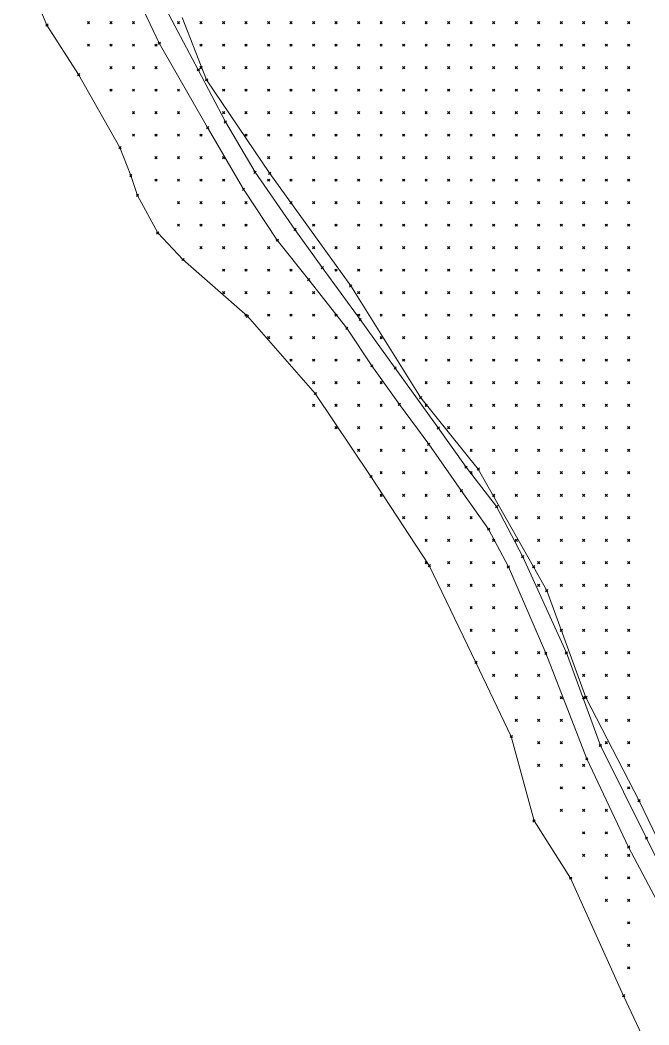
# Model space of a CAD drawing. Header units: metres. Extents: x 441556 to 446409, y 432338 to 461058.
# Drawn here: x 443210.6 to 443294.4, y 448940.2 to 449074.1 of the extents above; entities that cross this region are included whole.
import ezdxf

# ---------------------------------------------------------------- set-up
doc = ezdxf.new("R2010")
doc.units = ezdxf.units.M
doc.header["$MEASUREMENT"] = 0
doc.header["$PDMODE"] = 35
doc.header["$PDSIZE"] = 0.15
for name, color, linetype, lineweight in [('DTM-BRE-RevN_GRP_CURS APA', 2, 'Continuous', 0), ('DTM-BRE-RevN_GRP_DRUM PAMANT', 2, 'Continuous', 0), ('DTM-BRE-RevN_GRP_TALUZ SUS', 2, 'Continuous', 0), ('DTM-NOK-RevN_LIDAR_co_lidar', 91, 'Continuous', 0), ('DTM-NOK-RevN_RTK', 32, 'Continuous', 0)]:
    doc.layers.add(name, color=color, linetype=linetype, lineweight=lineweight)

msp = doc.modelspace()

# ---------------------------------------------------------------- linework, layer by layer
at = {"layer": 'DTM-BRE-RevN_GRP_CURS APA'}
for p, q in [((443214.193, 449073.457, 343.096), (443210.623, 449081.96, 343.03)), ((443218.41, 449066.853, 343.096), (443214.193, 449073.457, 343.096)), ((443223.927, 449057.131, 343.03), (443218.41, 449066.853, 343.096)), ((443225.371, 449053.407, 343.085), (443223.927, 449057.131, 343.03)), ((443226.262, 449050.76, 343.03), (443225.371, 449053.407, 343.085)), ((443228.965, 449045.761, 342.986), (443226.262, 449050.76, 343.03)), ((443232.314, 449042.223, 343.096), (443228.965, 449045.761, 342.986)), ((443240.902, 449034.656, 343.162), (443232.314, 449042.223, 343.096)), ((443249.951, 449024.355, 343.162), (443240.902, 449034.656, 343.162)), ((443257.359, 449013.299, 343.151), (443249.951, 449024.355, 343.162)), ((443265.137, 449001.424, 343.03), (443257.359, 449013.299, 343.151)), ((443271.359, 448988.517, 343.063), (443265.137, 449001.424, 343.03)), ((443276.069, 448978.643, 343.052), (443271.359, 448988.517, 343.063)), ((443279.104, 448967.396, 343.162), (443276.069, 448978.643, 343.052)), ((443283.96, 448959.768, 343.03), (443279.104, 448967.396, 343.162)), ((443291.026, 448944.098, 342.898), (443283.96, 448959.768, 343.03)), ((443294.115, 448937.478, 342.997), (443291.026, 448944.098, 342.898))]:
    msp.add_line(p, q, dxfattribs=at)
at = {"layer": 'DTM-BRE-RevN_GRP_DRUM PAMANT'}
for p, q in [((443228.606, 449078.359, 350.732), (443234.359, 449067.501, 350.268)), ((443229.171, 449071.047, 350.255), (443226.283, 449077.087, 350.627)), ((443235.602, 449059.795, 349.671), (443229.171, 449071.047, 350.255)), ((443234.359, 449067.501, 350.268), (443237.966, 449060.556, 349.671)), ((443237.966, 449060.556, 349.671), (443241.921, 449053.846, 349.306)), ((443240.381, 449051.587, 349.179), (443235.602, 449059.795, 349.671)), ((443241.921, 449053.846, 349.306), (443247.245, 449046.227, 349.08)), ((443244.889, 449044.795, 349.041), (443240.381, 449051.587, 349.179)), ((443247.245, 449046.227, 349.08), (443250.882, 449041.146, 348.782)), ((443249.074, 449039.518, 348.782), (443244.889, 449044.795, 349.041)), ((443250.882, 449041.146, 348.782), (443255.927, 449034.223, 348.716)), ((443254.148, 449033.052, 348.687), (443249.074, 449039.518, 348.782)), ((443255.927, 449034.223, 348.716), (443260.598, 449027.752, 348.544)), ((443257.484, 449028.042, 348.516), (443254.148, 449033.052, 348.687)), ((443261.161, 449022.905, 348.432), (443257.484, 449028.042, 348.516)), ((443260.598, 449027.752, 348.544), (443266.343, 449019.775, 348.505)), ((443265.066, 449017.602, 348.657), (443261.161, 449022.905, 348.432)), ((443266.343, 449019.775, 348.505), (443270.043, 449014.541, 348.48)), ((443269.392, 449011.414, 348.745), (443265.066, 449017.602, 348.657)), ((443270.043, 449014.541, 348.48), (443274.112, 449009.288, 348.483)), ((443273.049, 449006.281, 348.448), (443269.392, 449011.414, 348.745)), ((443274.112, 449009.288, 348.483), (443277.593, 449002.61, 348.374)), ((443275.672, 449001.249, 348.493), (443273.049, 449006.281, 348.448)), ((443277.593, 449002.61, 348.374), (443283.401, 448989.779, 348.147)), ((443280.668, 448989.732, 348.379), (443275.672, 449001.249, 348.493)), ((443286.126, 448975.675, 348.081), (443280.668, 448989.732, 348.379)), ((443283.401, 448989.779, 348.147), (443287.941, 448977.45, 347.913)), ((443287.941, 448977.45, 347.913), (443294.078, 448965.096, 347.951)), ((443291.698, 448963.915, 348.106), (443286.126, 448975.675, 348.081)), ((443300.695, 448946.836, 347.873), (443291.698, 448963.915, 348.106)), ((443294.078, 448965.096, 347.951), (443302.067, 448948.756, 347.869))]:
    msp.add_line(p, q, dxfattribs=at)
at = {"layer": 'DTM-BRE-RevN_GRP_TALUZ SUS'}
for p, q in [((443235.466, 449066.164, 352.14), (443232.209, 449074.463, 352.848)), ((443243.887, 449053.69, 351.845), (443235.466, 449066.164, 352.14)), ((443254.666, 449038.689, 351.175), (443243.887, 449053.69, 351.845)), ((443264.004, 449023.795, 350.453), (443254.666, 449038.689, 351.175)), ((443271.668, 449014.282, 351.686), (443264.004, 449023.795, 350.453)), ((443279.045, 449001.267, 350.66), (443271.668, 449014.282, 351.686)), ((443280.782, 448998.096, 351.281), (443279.045, 449001.267, 350.66)), ((443286.016, 448983.866, 351), (443280.782, 448998.096, 351.281)), ((443293.094, 448970.094, 349.927), (443286.016, 448983.866, 351)), ((443301.819, 448951.87, 350.402), (443293.094, 448970.094, 349.927))]:
    msp.add_line(p, q, dxfattribs=at)
at = {"layer": 'DTM-NOK-RevN_LIDAR_co_lidar'}
for p in [(443219.733, 449073.788, 346.315), (443222.733, 449073.788, 347.765), (443225.732, 449073.788, 349.189), (443231.731, 449073.788, 351.509), (443234.73, 449073.788, 353.89), (443237.729, 449073.788, 355.805), (443240.729, 449073.788, 357.653), (443243.728, 449073.788, 359.356), (443246.727, 449073.788, 361.177), (443249.727, 449073.788, 362.957), (443252.726, 449073.788, 365.016), (443255.725, 449073.788, 366.976), (443258.725, 449073.788, 368.892), (443261.724, 449073.788, 370.891), (443264.723, 449073.788, 372.901), (443267.723, 449073.788, 374.867), (443270.722, 449073.788, 377.345), (443273.721, 449073.788, 379.415), (443276.721, 449073.788, 381.377), (443279.72, 449073.788, 383.549), (443282.72, 449073.788, 385.54), (443285.719, 449073.788, 387.833), (443288.718, 449073.788, 390.233), (443291.718, 449073.788, 392.412), (443219.733, 449070.789, 345.464), (443222.733, 449070.789, 346.984), (443225.732, 449070.789, 348.452), (443228.731, 449070.789, 349.697), (443234.73, 449070.789, 352.521), (443237.729, 449070.789, 354.591), (443240.729, 449070.789, 356.461), (443243.728, 449070.789, 358.304), (443246.727, 449070.789, 360.24), (443249.727, 449070.789, 362.088), (443252.726, 449070.789, 363.957), (443255.725, 449070.789, 365.791), (443258.725, 449070.789, 367.688), (443261.724, 449070.789, 369.639), (443264.723, 449070.789, 371.692), (443267.723, 449070.789, 373.698), (443270.722, 449070.789, 376.174), (443273.721, 449070.789, 378.513), (443276.721, 449070.789, 380.417), (443279.72, 449070.789, 382.382), (443282.72, 449070.789, 384.254), (443285.719, 449070.789, 386.594), (443288.718, 449070.789, 389.083), (443291.718, 449070.789, 391.242), (443222.733, 449067.789, 345.904), (443225.732, 449067.789, 347.503), (443228.731, 449067.789, 349.055), (443234.73, 449067.789, 351.2), (443237.729, 449067.789, 353.266), (443240.729, 449067.789, 355.334), (443243.728, 449067.789, 357.275), (443246.727, 449067.789, 359.155), (443249.727, 449067.789, 361.103), (443252.726, 449067.789, 363.053), (443255.725, 449067.789, 364.72), (443258.725, 449067.789, 366.488), (443261.724, 449067.789, 368.531), (443264.723, 449067.789, 370.507), (443267.723, 449067.789, 372.546), (443270.722, 449067.789, 374.853), (443273.721, 449067.789, 377.218), (443276.721, 449067.789, 379.258), (443279.72, 449067.789, 381.32), (443282.72, 449067.789, 383.293), (443285.719, 449067.789, 385.416), (443288.718, 449067.789, 387.828), (443291.718, 449067.789, 390.034), (443222.733, 449064.79, 344.679), (443225.732, 449064.79, 346.358), (443228.731, 449064.79, 348.182), (443231.731, 449064.79, 349.441), (443237.729, 449064.79, 351.743), (443240.729, 449064.79, 354.396), (443243.728, 449064.79, 356.306), (443246.727, 449064.79, 357.944), (443249.727, 449064.79, 359.789), (443252.726, 449064.79, 361.827), (443255.725, 449064.79, 363.531), (443258.725, 449064.79, 365.185), (443261.724, 449064.79, 367.191), (443264.723, 449064.79, 369.138), (443267.723, 449064.79, 371.315), (443270.722, 449064.79, 373.484), (443273.721, 449064.79, 375.595), (443276.721, 449064.79, 377.743), (443279.72, 449064.79, 379.971), (443282.72, 449064.79, 382.127), (443285.719, 449064.79, 384.139), (443288.718, 449064.79, 386.385), (443291.718, 449064.79, 388.848), (443225.732, 449061.791, 345.383), (443228.731, 449061.791, 347.306), (443231.731, 449061.791, 348.797), (443237.729, 449061.791, 350.484), (443240.729, 449061.791, 353.149), (443243.728, 449061.791, 355.42), (443246.727, 449061.791, 357.068), (443249.727, 449061.791, 358.63), (443252.726, 449061.791, 360.42), (443255.725, 449061.791, 362.316), (443258.725, 449061.791, 363.939), (443261.724, 449061.791, 365.753), (443264.723, 449061.791, 367.715), (443267.723, 449061.791, 369.939), (443270.722, 449061.791, 372.242), (443273.721, 449061.791, 374.226), (443276.721, 449061.791, 376.366), (443279.72, 449061.791, 378.492), (443282.72, 449061.791, 380.774), (443285.719, 449061.791, 383.004), (443288.718, 449061.791, 385.094), (443291.718, 449061.791, 387.542), (443225.732, 449058.791, 344.543), (443228.731, 449058.791, 346.337), (443231.731, 449058.791, 347.871), (443234.73, 449058.791, 348.974), (443240.729, 449058.791, 351.458), (443243.728, 449058.791, 354.154), (443246.727, 449058.791, 356.02), (443249.727, 449058.791, 357.454), (443252.726, 449058.791, 359.044), (443255.725, 449058.791, 361.089), (443258.725, 449058.791, 362.783), (443261.724, 449058.791, 364.362), (443264.723, 449058.791, 366.423), (443267.723, 449058.791, 368.501), (443270.722, 449058.791, 370.844), (443273.721, 449058.791, 373.057), (443276.721, 449058.791, 375.172), (443279.72, 449058.791, 377.282), (443282.72, 449058.791, 379.611), (443285.719, 449058.791, 381.897), (443288.718, 449058.791, 384.217), (443291.718, 449058.791, 386.733), (443228.731, 449055.792, 345.376), (443231.731, 449055.792, 346.842), (443234.73, 449055.792, 348.235), (443237.729, 449055.792, 349.035), (443243.728, 449055.792, 352.355), (443246.727, 449055.792, 354.572), (443249.727, 449055.792, 356.133), (443252.726, 449055.792, 357.952), (443255.725, 449055.792, 359.873), (443258.725, 449055.792, 361.462), (443261.724, 449055.792, 363.343), (443264.723, 449055.792, 365.3), (443267.723, 449055.792, 367.391), (443270.722, 449055.792, 369.41), (443273.721, 449055.792, 371.892), (443276.721, 449055.792, 373.977), (443279.72, 449055.792, 376.137), (443282.72, 449055.792, 378.474), (443285.719, 449055.792, 380.805), (443288.718, 449055.792, 383.252), (443291.718, 449055.792, 385.796), (443228.731, 449052.793, 344.478), (443231.731, 449052.793, 345.835), (443234.73, 449052.793, 347.278), (443237.729, 449052.793, 348.377), (443243.728, 449052.793, 350.285), (443246.727, 449052.793, 353.202), (443249.727, 449052.793, 354.85), (443252.726, 449052.793, 356.861), (443255.725, 449052.793, 358.544), (443258.725, 449052.793, 360.364), (443261.724, 449052.793, 362.004), (443264.723, 449052.793, 363.992), (443267.723, 449052.793, 366.148), (443270.722, 449052.793, 368.415), (443273.721, 449052.793, 370.694), (443276.721, 449052.793, 372.969), (443279.72, 449052.793, 375.455), (443282.72, 449052.793, 377.759), (443285.719, 449052.793, 380.046), (443288.718, 449052.793, 382.562), (443291.718, 449052.793, 385.12), (443231.731, 449049.793, 344.896), (443234.73, 449049.793, 346.358), (443237.729, 449049.793, 347.784), (443240.729, 449049.793, 348.657), (443246.727, 449049.793, 351.396), (443249.727, 449049.793, 353.172), (443252.726, 449049.793, 355.123), (443255.725, 449049.793, 357.048), (443258.725, 449049.793, 358.93), (443261.724, 449049.793, 360.868), (443264.723, 449049.793, 362.981), (443267.723, 449049.793, 365.133), (443270.722, 449049.793, 367.519), (443273.721, 449049.793, 370.155), (443276.721, 449049.793, 372.537), (443279.72, 449049.793, 374.996), (443282.72, 449049.793, 377.243), (443285.719, 449049.793, 379.432), (443288.718, 449049.793, 381.727), (443291.718, 449049.793, 384.222), (443231.731, 449046.794, 344.192), (443234.73, 449046.794, 345.34), (443237.729, 449046.794, 346.703), (443240.729, 449046.794, 347.885), (443249.727, 449046.794, 351.417), (443252.726, 449046.794, 353.992), (443255.725, 449046.794, 355.732), (443258.725, 449046.794, 357.668), (443261.724, 449046.794, 359.629), (443264.723, 449046.794, 361.95), (443267.723, 449046.794, 364.261), (443270.722, 449046.794, 366.97), (443273.721, 449046.794, 369.696), (443276.721, 449046.794, 372.254), (443279.72, 449046.794, 374.687), (443282.72, 449046.794, 376.83), (443285.719, 449046.794, 378.822), (443288.718, 449046.794, 380.811), (443291.718, 449046.794, 382.729), (443234.73, 449043.795, 344.33), (443237.729, 449043.795, 345.36), (443240.729, 449043.795, 346.731), (443243.728, 449043.795, 348.116), (443249.727, 449043.795, 349.619), (443252.726, 449043.795, 352.6), (443255.725, 449043.795, 354.478), (443258.725, 449043.795, 356.292), (443261.724, 449043.795, 358.71), (443264.723, 449043.795, 361.167), (443267.723, 449043.795, 363.718), (443270.722, 449043.795, 366.371), (443273.721, 449043.795, 369.014), (443276.721, 449043.795, 371.819), (443279.72, 449043.795, 374.138), (443282.72, 449043.795, 375.975), (443285.719, 449043.795, 377.595), (443288.718, 449043.795, 379.619), (443291.718, 449043.795, 381.749), (443237.729, 449040.795, 344.009), (443240.729, 449040.795, 345.315), (443243.728, 449040.795, 346.853), (443246.727, 449040.795, 348.179), (443252.726, 449040.795, 350.426), (443255.725, 449040.795, 352.548), (443258.725, 449040.795, 354.966), (443261.724, 449040.795, 357.64), (443264.723, 449040.795, 360.433), (443267.723, 449040.795, 362.92), (443270.722, 449040.795, 365.723), (443273.721, 449040.795, 368.366), (443276.721, 449040.795, 370.966), (443279.72, 449040.795, 372.887), (443282.72, 449040.795, 374.476), (443285.719, 449040.795, 376.051), (443288.718, 449040.795, 377.699), (443291.718, 449040.795, 379.973), (443237.729, 449037.796, 343.343), (443240.729, 449037.796, 344.165), (443243.728, 449037.796, 345.426), (443246.727, 449037.796, 346.993), (443249.727, 449037.796, 348.284), (443255.725, 449037.796, 350.329), (443258.725, 449037.796, 352.998), (443261.724, 449037.796, 356.259), (443264.723, 449037.796, 359.297), (443267.723, 449037.796, 361.507), (443270.722, 449037.796, 364.056), (443273.721, 449037.796, 366.95), (443276.721, 449037.796, 369.475), (443279.72, 449037.796, 371.172), (443282.72, 449037.796, 372.69), (443285.719, 449037.796, 374.228), (443288.718, 449037.796, 376.006), (443291.718, 449037.796, 378.492), (443240.729, 449034.797, 343.378), (443243.728, 449034.797, 344.374), (443246.727, 449034.797, 345.721), (443249.727, 449034.797, 347.366), (443252.726, 449034.797, 348.404), (443255.725, 449034.797, 348.821), (443258.725, 449034.797, 350.761), (443261.724, 449034.797, 354.763), (443264.723, 449034.797, 357.747), (443267.723, 449034.797, 360.215), (443270.722, 449034.797, 362.535), (443273.721, 449034.797, 365.353), (443276.721, 449034.797, 367.541), (443279.72, 449034.797, 369.043), (443282.72, 449034.797, 370.804), (443285.719, 449034.797, 372.82), (443288.718, 449034.797, 374.748), (443291.718, 449034.797, 377.214), (443243.728, 449031.797, 343.291), (443246.727, 449031.797, 344.297), (443249.727, 449031.797, 345.842), (443252.726, 449031.797, 347.644), (443258.725, 449031.797, 349.323), (443261.724, 449031.797, 352.48), (443264.723, 449031.797, 355.684), (443267.723, 449031.797, 358.636), (443270.722, 449031.797, 361.042), (443273.721, 449031.797, 363.273), (443276.721, 449031.797, 365.23), (443279.72, 449031.797, 366.978), (443282.72, 449031.797, 369.116), (443285.719, 449031.797, 371.363), (443288.718, 449031.797, 373.523), (443291.718, 449031.797, 376.073), (443246.727, 449028.798, 343.399), (443249.727, 449028.798, 344.461), (443252.726, 449028.798, 346.152), (443255.725, 449028.798, 347.842), (443261.724, 449028.798, 350.197), (443264.723, 449028.798, 353.592), (443267.723, 449028.798, 356.885), (443270.722, 449028.798, 359.399), (443273.721, 449028.798, 361.609), (443276.721, 449028.798, 363.326), (443279.72, 449028.798, 365.234), (443282.72, 449028.798, 367.482), (443285.719, 449028.798, 369.682), (443288.718, 449028.798, 372.24), (443291.718, 449028.798, 375.316), (443249.727, 449025.799, 343.594), (443252.726, 449025.799, 344.832), (443255.725, 449025.799, 346.641), (443258.725, 449025.799, 347.919), (443264.723, 449025.799, 351.5), (443267.723, 449025.799, 354.854), (443270.722, 449025.799, 357.28), (443273.721, 449025.799, 359.559), (443276.721, 449025.799, 361.539), (443279.72, 449025.799, 363.616), (443282.72, 449025.799, 365.874), (443285.719, 449025.799, 368.119), (443288.718, 449025.799, 370.931), (443291.718, 449025.799, 374.447), (443249.727, 449022.799, 343.191), (443252.726, 449022.799, 343.828), (443255.725, 449022.799, 345.477), (443258.725, 449022.799, 347.253), (443264.723, 449022.799, 349.208), (443267.723, 449022.799, 352.304), (443270.722, 449022.799, 355.078), (443273.721, 449022.799, 357.54), (443276.721, 449022.799, 359.822), (443279.72, 449022.799, 362.026), (443282.72, 449022.799, 364.269), (443285.719, 449022.799, 366.673), (443288.718, 449022.799, 369.523), (443291.718, 449022.799, 373.365), (443252.726, 449019.8, 343.391), (443255.725, 449019.8, 344.278), (443258.725, 449019.8, 346.14), (443261.724, 449019.8, 347.607), (443267.723, 449019.8, 350.077), (443270.722, 449019.8, 353.084), (443273.721, 449019.8, 355.679), (443276.721, 449019.8, 358.168), (443279.72, 449019.8, 360.47), (443282.72, 449019.8, 362.806), (443285.719, 449019.8, 365.291), (443288.718, 449019.8, 367.957), (443291.718, 449019.8, 371.771), (443255.725, 449016.8, 343.385), (443258.725, 449016.8, 344.96), (443261.724, 449016.8, 346.667), (443264.723, 449016.8, 347.974), (443270.722, 449016.8, 351.195), (443273.721, 449016.8, 353.853), (443276.721, 449016.8, 356.432), (443279.72, 449016.8, 358.899), (443282.72, 449016.8, 361.491), (443285.719, 449016.8, 364.056), (443288.718, 449016.8, 366.457), (443291.718, 449016.8, 370.165), (443258.725, 449013.801, 343.858), (443261.724, 449013.801, 345.422), (443264.723, 449013.801, 347.165), (443270.722, 449013.801, 349.291), (443273.721, 449013.801, 351.586), (443276.721, 449013.801, 354.337), (443279.72, 449013.801, 357.21), (443282.72, 449013.801, 360.096), (443285.719, 449013.801, 362.78), (443288.718, 449013.801, 365.269), (443291.718, 449013.801, 368.502), (443258.725, 449010.802, 343.163), (443261.724, 449010.802, 344.267), (443264.723, 449010.802, 345.901), (443267.723, 449010.802, 347.432), (443273.721, 449010.802, 349.514), (443276.721, 449010.802, 352.258), (443279.72, 449010.802, 355.599), (443282.72, 449010.802, 358.718), (443285.719, 449010.802, 361.493), (443288.718, 449010.802, 364.202), (443291.718, 449010.802, 366.994), (443261.724, 449007.802, 343.446), (443264.723, 449007.802, 344.761), (443267.723, 449007.802, 346.353), (443270.722, 449007.802, 347.68), (443276.721, 449007.802, 350.556), (443279.72, 449007.802, 354.049), (443282.72, 449007.802, 357.312), (443285.719, 449007.802, 360.189), (443288.718, 449007.802, 362.927), (443291.718, 449007.802, 365.533), (443264.723, 449004.803, 343.894), (443267.723, 449004.803, 345.342), (443270.722, 449004.803, 346.956), (443273.721, 449004.803, 347.891), (443276.721, 449004.803, 349.228), (443279.72, 449004.803, 352.511), (443282.72, 449004.803, 355.898), (443285.719, 449004.803, 358.746), (443288.718, 449004.803, 361.456), (443291.718, 449004.803, 364.018), (443264.723, 449001.804, 343.256), (443267.723, 449001.804, 344.499), (443270.722, 449001.804, 346.099), (443273.721, 449001.804, 347.561), (443279.72, 449001.804, 351.088), (443282.72, 449001.804, 354.36), (443285.719, 449001.804, 357.08), (443288.718, 449001.804, 359.938), (443291.718, 449001.804, 362.712), (443267.723, 448998.804, 343.789), (443270.722, 448998.804, 345.211), (443273.721, 448998.804, 347.012), (443279.72, 448998.804, 349.803), (443282.72, 448998.804, 352.566), (443285.719, 448998.804, 355.528), (443288.718, 448998.804, 358.593), (443291.718, 448998.804, 361.449), (443270.722, 448995.805, 344.529), (443273.721, 448995.805, 346.292), (443276.721, 448995.805, 347.724), (443282.72, 448995.805, 350.906), (443285.719, 448995.805, 354.214), (443288.718, 448995.805, 357.439), (443291.718, 448995.805, 360.192), (443270.722, 448992.806, 343.975), (443273.721, 448992.806, 345.458), (443276.721, 448992.806, 347.145), (443282.72, 448992.806, 349.436), (443285.719, 448992.806, 352.42), (443288.718, 448992.806, 356.107), (443291.718, 448992.806, 359.402), (443273.721, 448989.806, 344.69), (443276.721, 448989.806, 346.314), (443279.72, 448989.806, 347.633), (443285.719, 448989.806, 351.138), (443288.718, 448989.806, 355.335), (443291.718, 448989.806, 358.968), (443273.721, 448986.807, 343.889), (443276.721, 448986.807, 345.375), (443279.72, 448986.807, 347.07), (443285.719, 448986.807, 350.401), (443288.718, 448986.807, 354.974), (443291.718, 448986.807, 358.618), (443276.721, 448983.808, 344.41), (443279.72, 448983.808, 346.16), (443282.72, 448983.808, 347.488), (443285.719, 448983.808, 349.909), (443288.718, 448983.808, 353.59), (443291.718, 448983.808, 356.59), (443276.721, 448980.808, 343.813), (443279.72, 448980.808, 345.319), (443282.72, 448980.808, 346.994), (443288.718, 448980.808, 351.014), (443291.718, 448980.808, 354.453), (443279.72, 448977.809, 344.749), (443282.72, 448977.809, 346.581), (443288.718, 448977.809, 349.019), (443291.718, 448977.809, 352.124), (443279.72, 448974.81, 344.113), (443282.72, 448974.81, 345.786), (443285.719, 448974.81, 347.222), (443291.718, 448974.81, 350.278), (443282.72, 448971.81, 344.91), (443285.719, 448971.81, 346.578), (443291.718, 448971.81, 349.003), (443282.72, 448968.811, 344.33), (443285.719, 448968.811, 345.865), (443288.718, 448968.811, 347.334), (443285.719, 448965.812, 345.419), (443288.718, 448965.812, 346.919), (443285.719, 448962.812, 344.669), (443288.718, 448962.812, 346.22), (443291.718, 448962.812, 347.395), (443288.718, 448959.813, 345.21), (443291.718, 448959.813, 346.678), (443288.718, 448956.814, 344.478), (443291.718, 448956.814, 345.852), (443291.718, 448953.814, 345.112), (443291.718, 448950.815, 344.519), (443291.718, 448947.816, 343.972)]:
    msp.add_point(p, dxfattribs=at)
at = {"layer": 'DTM-NOK-RevN_RTK'}
for p in [(443214.193, 449073.457, 343.096), (443229.171, 449071.047, 350.255), (443218.41, 449066.853, 343.096), (443234.359, 449067.501, 350.268), (443235.466, 449066.164, 352.14), (443237.966, 449060.556, 349.671), (443235.602, 449059.795, 349.671), (443223.927, 449057.131, 343.03), (443225.371, 449053.407, 343.085), (443241.921, 449053.846, 349.306), (443243.887, 449053.69, 351.845), (443226.262, 449050.76, 343.03), (443240.381, 449051.587, 349.179), (443228.965, 449045.761, 342.986), (443247.245, 449046.227, 349.08), (443244.889, 449044.795, 349.041), (443232.314, 449042.223, 343.096), (443250.882, 449041.146, 348.782), (443249.074, 449039.518, 348.782), (443254.666, 449038.689, 351.175), (443240.902, 449034.656, 343.162), (443255.927, 449034.223, 348.716), (443254.148, 449033.052, 348.687), (443257.484, 449028.042, 348.516), (443260.598, 449027.752, 348.544), (443249.951, 449024.355, 343.162), (443261.161, 449022.905, 348.432), (443264.004, 449023.795, 350.453), (443266.343, 449019.775, 348.505), (443265.066, 449017.602, 348.657), (443270.043, 449014.541, 348.48), (443257.359, 449013.299, 343.151), (443271.668, 449014.282, 351.686), (443269.392, 449011.414, 348.745), (443274.112, 449009.288, 348.483), (443273.049, 449006.281, 348.448), (443277.593, 449002.61, 348.374), (443265.137, 449001.424, 343.03), (443275.672, 449001.249, 348.493), (443279.045, 449001.267, 350.66), (443280.782, 448998.096, 351.281), (443280.668, 448989.732, 348.379), (443283.401, 448989.779, 348.147), (443271.359, 448988.517, 343.063), (443286.016, 448983.866, 351), (443276.069, 448978.643, 343.052), (443287.941, 448977.45, 347.913), (443286.126, 448975.675, 348.081), (443293.094, 448970.094, 349.927), (443279.104, 448967.396, 343.162), (443294.078, 448965.096, 347.951), (443291.698, 448963.915, 348.106), (443283.96, 448959.768, 343.03), (443291.026, 448944.098, 342.898)]:
    msp.add_point(p, dxfattribs=at)

doc.saveas('drawing.dxf')
